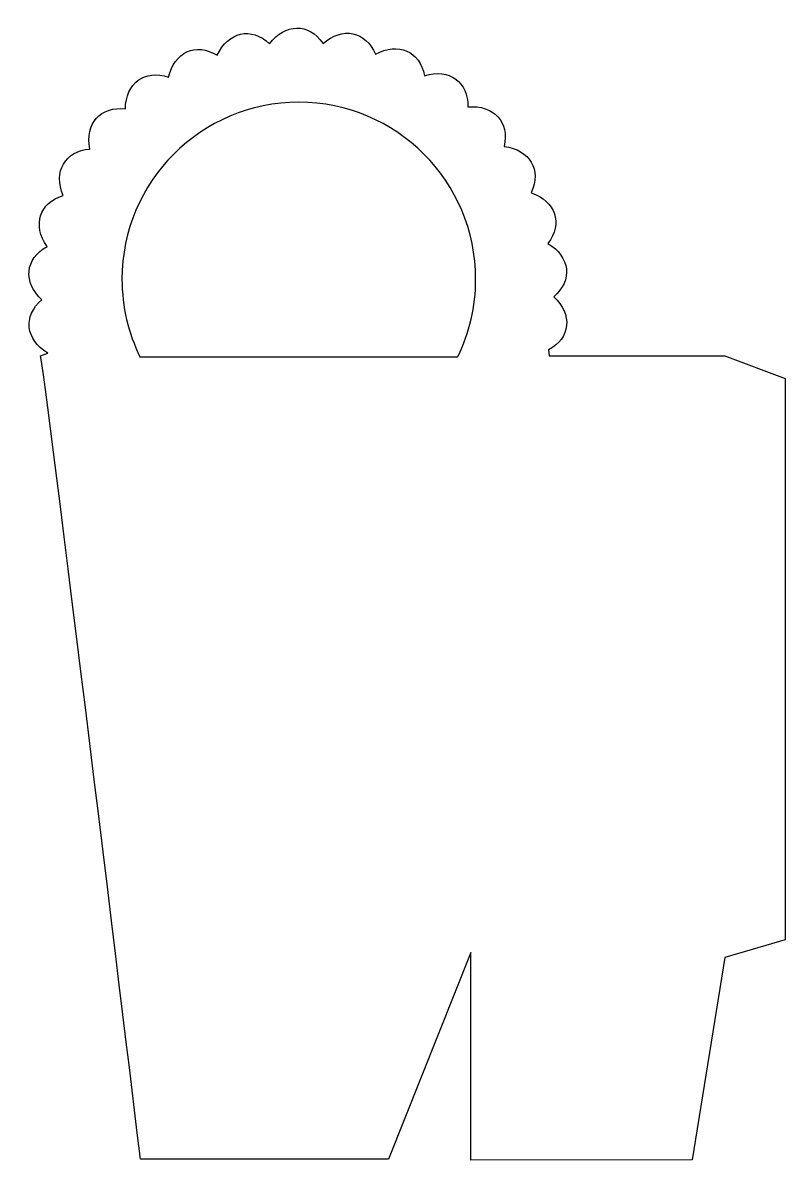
# Model space of a CAD drawing. Header units: centimetres. Extents: x -7.7 to 7.4, y -11.2 to 11.2.
import ezdxf

# ---------------------------------------------------------------- set-up
doc = ezdxf.new("R2010")
doc.units = ezdxf.units.CM
doc.header["$MEASUREMENT"] = 0
doc.layers.add('Camada 1', color=7, linetype='Continuous')

msp = doc.modelspace()

# ---------------------------------------------------------------- linework, layer by layer
at = {"layer": 'Camada 1', "color": 250}
for points, knots in [([(2.71669, 4.6411), (2.71669, 4.6411), (2.70587, 4.75926), (2.70587, 4.75926), (2.70587, 4.75926), (3.14124, 4.99807), (3.18344, 5.46207), (2.81001, 5.81177), (2.81001, 5.81177), (3.18633, 6.13575), (3.131, 6.59848), (2.69304, 6.86285), (2.69304, 6.86285), (2.99374, 7.25801), (2.84343, 7.69909), (2.36014, 7.86665), (2.36014, 7.86665), (2.57207, 8.3157), (2.33326, 8.71591), (1.82571, 8.77933), (1.82571, 8.77933), (1.93964, 9.26264), (1.62291, 9.60449), (1.11324, 9.56096), (1.11324, 9.56096), (1.12417, 10.05734), (0.74333, 10.32584), (0.25382, 10.17733), (0.25382, 10.17733), (0.1614, 10.66517), (-0.26704, 10.84866), (-0.7149, 10.60154), (-0.7149, 10.60154), (-0.90675, 11.05956), (-1.36392, 11.14994), (-1.75072, 10.81511), (-1.75072, 10.81511), (-2.03372, 11.22323), (-2.49968, 11.21669), (-2.80834, 10.80868), (-2.80834, 10.80868), (-3.16995, 11.14899), (-3.62442, 11.04569), (-3.84151, 10.58243), (-3.84151, 10.58243), (-4.26595, 10.84021), (-4.68902, 10.64463), (-4.80504, 10.14642), (-4.80504, 10.14642), (-5.27378, 10.3102), (-5.64689, 10.0309), (-5.65679, 9.51949), (-5.65679, 9.51949), (-6.14936, 9.58228), (-6.45626, 9.23154), (-6.35966, 8.72923), (-6.35966, 8.72923), (-6.85454, 8.68817), (-7.08181, 8.28129), (-6.88287, 7.81009), (-6.88287, 7.81009), (-7.35833, 7.66711), (-7.49607, 7.22182), (-7.20349, 6.80227), (-7.20349, 6.80227), (-7.63889, 6.56354), (-7.68101, 6.0994), (-7.30763, 5.74976), (-7.30763, 5.74976), (-7.68387, 5.42583), (-7.62854, 4.96299), (-7.19063, 4.69873), (-7.19063, 4.69873), (-7.19063, 4.69873), (-7.33136, 4.64108), (-7.33136, 4.64108), (-7.33136, 4.64108), (-7.13525, 3.46429), (-5.35728, -11.22765), (-5.35728, -11.22765), (-5.35728, -11.22765), (-5.35728, -11.22765), (-5.35728, -11.22768), (-5.35728, -11.22768), (-5.35728, -11.22768), (-5.35728, -11.22768), (-0.45815, -11.22766), (-0.45815, -11.22766), (-0.45815, -11.22766), (-0.45815, -11.22766), (1.16853, -7.13953), (1.16853, -7.13953), (1.16853, -7.13953), (1.16853, -7.13953), (1.16853, -11.24655), (1.16853, -11.24655), (1.16853, -11.24655), (1.16853, -11.24655), (5.54278, -11.2371), (5.54278, -11.2371), (5.54278, -11.2371), (5.54278, -11.2371), (6.189, -7.23895), (6.189, -7.23895), (6.189, -7.23895), (6.189, -7.23895), (7.38187, -6.89098), (7.38187, -6.89098), (7.38187, -6.89098), (7.38187, -6.89098), (7.38187, 4.19374), (7.38187, 4.19374), (7.38187, 4.19374), (7.38187, 4.19374), (6.18894, 4.6411), (6.18894, 4.6411), (6.18894, 4.6411), (6.18894, 4.6411), (2.71669, 4.6411), (2.71669, 4.6411), (2.71669, 4.6411), (2.71669, 4.6411), (2.71669, 4.6411), (2.71669, 4.6411)], [0, 0, 0, 0, 0.03125, 0.03125, 0.03125, 0.03125, 0.0625, 0.0625, 0.0625, 0.0625, 0.09375, 0.09375, 0.09375, 0.09375, 0.125, 0.125, 0.125, 0.125, 0.15625, 0.15625, 0.15625, 0.15625, 0.1875, 0.1875, 0.1875, 0.1875, 0.21875, 0.21875, 0.21875, 0.21875, 0.25, 0.25, 0.25, 0.25, 0.28125, 0.28125, 0.28125, 0.28125, 0.3125, 0.3125, 0.3125, 0.3125, 0.34375, 0.34375, 0.34375, 0.34375, 0.375, 0.375, 0.375, 0.375, 0.40625, 0.40625, 0.40625, 0.40625, 0.4375, 0.4375, 0.4375, 0.4375, 0.46875, 0.46875, 0.46875, 0.46875, 0.5, 0.5, 0.5, 0.5, 0.53125, 0.53125, 0.53125, 0.53125, 0.5625, 0.5625, 0.5625, 0.5625, 0.59375, 0.59375, 0.59375, 0.59375, 0.625, 0.625, 0.625, 0.625, 0.65625, 0.65625, 0.65625, 0.65625, 0.6875, 0.6875, 0.6875, 0.6875, 0.71875, 0.71875, 0.71875, 0.71875, 0.75, 0.75, 0.75, 0.75, 0.78125, 0.78125, 0.78125, 0.78125, 0.8125, 0.8125, 0.8125, 0.8125, 0.84375, 0.84375, 0.84375, 0.84375, 0.875, 0.875, 0.875, 0.875, 0.90625, 0.90625, 0.90625, 0.90625, 0.9375, 0.9375, 0.9375, 0.9375, 1, 1, 1, 1]), ([(0.90469, 4.62099), (0.90469, 4.62099), (-5.36874, 4.62464), (-5.36874, 4.62464), (-5.36874, 4.62464), (-5.59551, 5.08782), (-5.72281, 5.60857), (-5.72281, 6.15904), (-5.72281, 6.15904), (-5.72281, 8.08865), (-4.15854, 9.65289), (-2.22896, 9.65289), (-2.22896, 9.65289), (-0.29938, 9.65289), (1.26489, 8.08862), (1.26489, 6.15904), (1.26489, 6.15904), (1.26489, 5.61387), (1.14001, 5.09785), (0.91731, 4.63806), (0.91731, 4.63806), (0.91731, 4.63806), (0.90469, 4.62099), (0.90469, 4.62099)], [0, 0, 0, 0, 0.14285714, 0.14285714, 0.14285714, 0.14285714, 0.28571429, 0.28571429, 0.28571429, 0.28571429, 0.42857143, 0.42857143, 0.42857143, 0.42857143, 0.57142857, 0.57142857, 0.57142857, 0.57142857, 0.71428571, 0.71428571, 0.71428571, 0.71428571, 1, 1, 1, 1])]:
    msp.add_open_spline(points, degree=3, knots=knots, dxfattribs=at)

doc.saveas('drawing.dxf')
